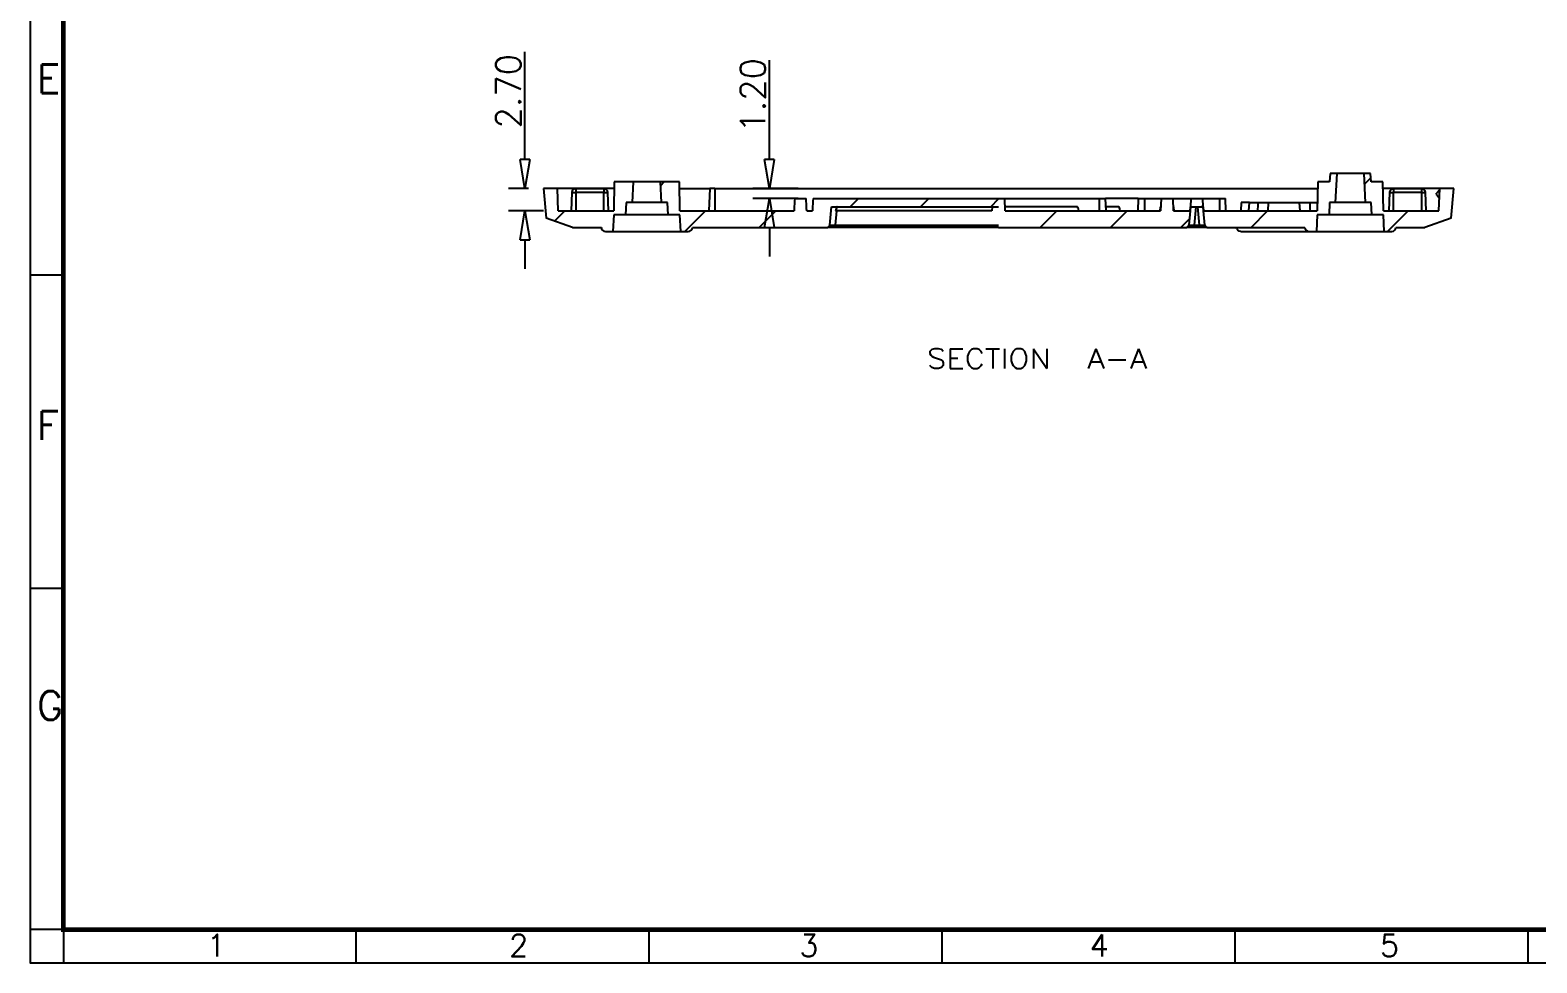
# Model space of a CAD drawing. Header units: millimetres. Extents: x 3683 to 5830, y 1279 to 1555.
# Drawn here: x 3683.4 to 3865.4, y 1278.6 to 1391.3 of the extents above; entities that cross this region are included whole.
import ezdxf

# ---------------------------------------------------------------- set-up
doc = ezdxf.new("R2010")
doc.units = ezdxf.units.MM
doc.header["$LTSCALE"] = 0.5
doc.linetypes.add('CENTER', pattern=[50.8, 31.75, -6.35, 6.35, -6.35])
doc.layers.add('1', color=7, linetype='Continuous', true_color=0xffffff)
doc.layers.add('112', color=7, linetype='Continuous', true_color=0xffffff)
doc.layers.add('A1_KUANG', color=7, linetype='Continuous')
doc.layers.add('A4_KUANG', color=7, linetype='Continuous')
doc.layers.add('dim', color=82, linetype='Continuous', lineweight=9)
doc.styles.add('blockfont', font='simplex.shx', dxfattribs={"bigfont": 'bigfont'})
doc.styles.get("Standard").update_dxf_attribs({"font": 'txt', "bigfont": 'gbcbig.shx'})
doc.dimstyles.new('VT-3.00', dxfattribs={"dimtxt": 3, "dimasz": 3.5, "dimexe": 2, "dimexo": 1.8, "dimgap": 0.5, "dimtad": 1, "dimzin": 0, "dimdsep": 46, "dimtxsty": 'Standard', "dimblk": 'CLOSEDBLANK', "dimcen": 0.3, "dimclrd": 1, "dimclre": 1, "dimclrt": 7, "dimadec": 1, "dimazin": 0, "dimtfac": 1, "dimtofl": 0, "dimtmove": 0, "dimatfit": 3, "dimldrblk": 'CLOSEDBLANK', "dimfxl": 0, "dimtolj": 1, "dimtzin": 0, "dimarcsym": 0})

# ---------------------------------------------------------------- blocks, each defined once
blk = doc.blocks.new('A$C3291225B')
at = {"layer": 'A4_KUANG'}
for p, q in [((2.87, 194.15), (2.87, 0)), ((2.87, 59.24), (0, 59.24)), ((2.87, 32.25), (0, 32.25)), ((2.87, 2.87), (0, 2.87)), ((2.87, 2.87), (258, 2.87)), ((28.09, 0), (28.09, 2.87)), ((53.32, 0), (53.32, 2.87)), ((78.54, 0), (78.54, 2.87)), ((103.77, 0), (103.77, 2.87)), ((129, 0), (129, 2.87))]:
    blk.add_line(p, q, dxfattribs=at)
at = {"layer": 'A4_KUANG', "color": 8}
blk.add_lwpolyline([(258, 0), (258, 197.01), (0, 197.01), (0, 0)], close=True, dxfattribs=at)
at = {"layer": 'A4_KUANG', "const_width": 0.4}
blk.add_lwpolyline([(2.87, 2.87), (2.87, 194.15), (255.13, 194.15), (255.14, 2.87), (2.87, 2.87)], dxfattribs=at)
at = {"layer": 'A4_KUANG'}
for s, height, p in [('E', 2.48, (0.59, 74.89)), ('F', 2.48, (0.59, 45.04)), ('G', 2.48, (0.59, 20.93)), ('1', 1.91, (15.22, 0.54)), ('2', 1.91, (41.25, 0.54)), ('3', 1.91, (66.25, 0.54)), ('4', 1.91, (91.25, 0.54)), ('5', 1.91, (116.25, 0.54))]:
    blk.add_text(s, height=height, dxfattribs=at).set_placement(p)
blk = doc.blocks.new('_ClosedBlank')
at = {"color": 0, "linetype": 'ByBlock', "lineweight": -2}
for p, q in [((-1, 0.167), (0, 0)), ((-1, 0.167), (-1, -0.167)), ((0, 0), (-1, -0.167))]:
    blk.add_line(p, q, dxfattribs=at)
blk = doc.blocks.new('*D40')
at = {"layer": 'Defpoints', "color": 0, "linetype": 'CENTER'}
for p in [(8243.46, 2964.78), (8248.74, 2964.78), (8248.74, 2963.58)]:
    blk.add_point(p, dxfattribs=at)
at = {"layer": 'dim', "color": 1, "linetype": 'CENTER', "lineweight": -2}
for p, q in [((8243.46, 2968.28), (8243.46, 2980.28)), ((8246.94, 2964.78), (8241.46, 2964.78)), ((8246.94, 2963.58), (8241.46, 2963.58)), ((8243.46, 2960.08), (8243.46, 2956.58))]:
    blk.add_line(p, q, dxfattribs=at)
at = {"layer": 'dim', "color": 1, "linetype": 'CENTER', "lineweight": -2, "xscale": 3.5, "yscale": 3.5, "zscale": 3.5}
for p, rotation in [((8243.46, 2964.78), 270), ((8243.46, 2963.58), 90)]:
    blk.add_blockref('_ClosedBlank', p, dxfattribs=dict(at, rotation=rotation))
at = {"layer": 'dim', "color": 7, "linetype": 'CENTER', "insert": (8241.46, 2976.03), "char_height": 3, "attachment_point": 5, "rotation": 90}
blk.add_mtext('\\A1;1.20', dxfattribs=at)
blk = doc.blocks.new('*D41')
at = {"layer": 'Defpoints', "color": 0, "linetype": 'CENTER'}
for p in [(8213.93, 2964.78), (8216.16, 2964.78), (8217.96, 2962.08)]:
    blk.add_point(p, dxfattribs=at)
at = {"layer": 'dim', "color": 1, "linetype": 'CENTER', "lineweight": -2}
for p, q in [((8213.93, 2968.28), (8213.93, 2981.28)), ((8214.36, 2964.78), (8211.93, 2964.78)), ((8216.16, 2962.08), (8211.93, 2962.08)), ((8213.93, 2958.58), (8213.93, 2955.08))]:
    blk.add_line(p, q, dxfattribs=at)
at = {"layer": 'dim', "color": 1, "linetype": 'CENTER', "lineweight": -2, "xscale": 3.5, "yscale": 3.5, "zscale": 3.5}
for p, rotation in [((8213.93, 2964.78), 270), ((8213.93, 2962.08), 90)]:
    blk.add_blockref('_ClosedBlank', p, dxfattribs=dict(at, rotation=rotation))
at = {"layer": 'dim', "color": 7, "linetype": 'CENTER', "insert": (8211.93, 2976.53), "char_height": 3, "attachment_point": 5, "rotation": 90}
blk.add_mtext('\\A1;2.70', dxfattribs=at)

msp = doc.modelspace()

# ---------------------------------------------------------------- linework, layer by layer
at = {"color": 2}
for p, q in [((3759.573, 1372.525), (3760, 1372.952)), ((3844.617, 1372.674), (3845.375, 1373.432)), ((3782.465, 1369.952), (3783.466, 1370.952)), ((3790.955, 1369.952), (3791.956, 1370.952)), ((3799.444, 1369.952), (3800.4, 1370.907)), ((3800.4, 1370.907), (3800.445, 1370.952)), ((3746.745, 1368.191), (3748.007, 1369.452)), ((3762.483, 1366.952), (3764.986, 1369.452)), ((3771.473, 1367.452), (3773.475, 1369.452)), ((3805.431, 1367.452), (3807.433, 1369.452)), ((3813.921, 1367.452), (3815.923, 1369.452)), ((3824.913, 1369.952), (3825.114, 1370.152)), ((3830.9, 1367.452), (3832.902, 1369.452)), ((3847.378, 1366.952), (3849.881, 1369.452)), ((3822.41, 1367.452), (3823.449, 1368.489))]:
    msp.add_line(p, q, dxfattribs=at)
at = {"layer": '112', "color": 7}
for p, q in [((3753.962, 1372.952), (3753.9, 1369.452)), ((3756.25, 1372.952), (3753.962, 1372.952)), ((3756.25, 1372.952), (3756.119, 1370.452)), ((3759.55, 1372.952), (3756.25, 1372.952)), ((3761.839, 1372.952), (3759.55, 1372.952)), ((3759.681, 1370.452), (3759.55, 1372.952)), ((3761.9, 1369.452), (3761.839, 1372.952)), ((3838.962, 1372.952), (3838.9, 1369.452)), ((3840.4, 1372.952), (3838.962, 1372.952)), ((3840.453, 1373.952), (3840.4, 1372.952)), ((3841.251, 1373.952), (3840.453, 1373.952)), ((3841.251, 1373.952), (3841.067, 1370.452)), ((3844.55, 1373.952), (3841.251, 1373.952)), ((3845.348, 1373.952), (3844.55, 1373.952)), ((3844.734, 1370.452), (3844.55, 1373.952)), ((3845.4, 1372.952), (3845.348, 1373.952)), ((3846.839, 1372.952), (3845.4, 1372.952)), ((3846.9, 1369.452), (3846.839, 1372.952)), ((3747.106, 1372.152), (3745.4, 1372.152)), ((3745.4, 1372.152), (3745.716, 1368.544)), ((3747.2, 1369.452), (3747.106, 1372.152)), ((3753.948, 1372.152), (3747.106, 1372.152)), ((3748.831, 1371.668), (3748.753, 1369.452)), ((3748.831, 1371.668), (3749.3, 1371.668)), ((3749.3, 1372.122), (3749.3, 1371.662)), ((3752.7, 1372.122), (3749.3, 1372.122)), ((3752.7, 1371.668), (3749.3, 1371.668)), ((3749.3, 1371.662), (3749.3, 1369.452)), ((3752.7, 1372.122), (3752.7, 1371.662)), ((3752.7, 1371.668), (3753.17, 1371.668)), ((3752.7, 1369.452), (3752.7, 1371.662)), ((3753.248, 1369.452), (3753.17, 1371.668)), ((3761.853, 1372.152), (3765.495, 1372.152)), ((3765.495, 1372.152), (3765.4, 1369.452)), ((3766.1, 1372.152), (3765.495, 1372.152)), ((3766.1, 1372.152), (3766.1, 1369.452)), ((3766.1, 1372.152), (3838.948, 1372.152)), ((3775.766, 1370.952), (3777.135, 1370.952)), ((3777.981, 1370.952), (3800.4, 1370.952)), ((3800.4, 1370.952), (3801.148, 1370.952)), ((3801.2, 1369.452), (3801.148, 1370.952)), ((3801.148, 1370.952), (3812.6, 1370.952)), ((3812.6, 1369.452), (3812.6, 1370.952)), ((3812.6, 1370.952), (3813.322, 1370.952)), ((3813.4, 1369.452), (3813.322, 1370.952)), ((3817.281, 1370.952), (3813.322, 1370.952)), ((3817.281, 1370.952), (3817.229, 1369.452)), ((3817.281, 1370.952), (3818.029, 1370.952)), ((3818.029, 1370.952), (3818.029, 1369.452)), ((3818.029, 1370.952), (3820.029, 1370.952)), ((3820.029, 1370.952), (3819.95, 1369.452)), ((3820.029, 1370.952), (3821.472, 1370.952)), ((3821.55, 1369.452), (3821.472, 1370.952)), ((3821.472, 1370.952), (3823.629, 1370.952)), ((3823.629, 1370.952), (3823.577, 1369.952)), ((3823.629, 1370.952), (3825.072, 1370.952)), ((3825.124, 1369.952), (3825.072, 1370.952)), ((3825.072, 1370.952), (3827.072, 1370.952)), ((3827.072, 1370.952), (3827.072, 1369.452)), ((3827.072, 1370.952), (3827.819, 1370.952)), ((3827.872, 1369.452), (3827.819, 1370.952)), ((3853.695, 1372.152), (3846.853, 1372.152)), ((3847.631, 1371.668), (3847.553, 1369.452)), ((3847.631, 1371.668), (3848.1, 1371.668)), ((3851.5, 1372.122), (3848.1, 1372.122)), ((3848.1, 1372.122), (3848.1, 1371.662)), ((3851.5, 1371.668), (3848.1, 1371.668)), ((3848.1, 1369.452), (3848.1, 1371.662)), ((3851.5, 1372.122), (3851.5, 1371.662)), ((3851.5, 1371.668), (3851.97, 1371.668)), ((3851.5, 1371.662), (3851.5, 1369.452)), ((3852.048, 1369.452), (3851.97, 1371.668)), ((3853.689, 1371.99), (3853.3, 1371.602)), ((3853.3, 1371.52), (3853.3, 1371.602)), ((3853.413, 1371.242), (3853.654, 1370.992)), ((3853.6, 1369.452), (3853.695, 1372.152)), ((3855.4, 1372.152), (3853.695, 1372.152)), ((3855.085, 1368.544), (3855.4, 1372.152)), ((3747.2, 1369.452), (3753.9, 1369.452)), ((3755.4, 1370.452), (3755.322, 1368.952)), ((3756.119, 1370.452), (3755.4, 1370.452)), ((3759.681, 1370.452), (3756.119, 1370.452)), ((3760.4, 1370.452), (3759.681, 1370.452)), ((3760.479, 1368.952), (3760.4, 1370.452)), ((3761.9, 1369.452), (3775.684, 1369.452)), ((3777.217, 1369.452), (3777.902, 1369.452)), ((3780.006, 1367.726), (3780.2, 1369.952)), ((3780.2, 1369.952), (3800.4, 1369.952)), ((3780.698, 1369.452), (3780.854, 1369.452)), ((3780.703, 1367.726), (3780.854, 1369.452)), ((3799.6, 1369.452), (3780.854, 1369.452)), ((3799.618, 1369.952), (3799.6, 1369.452)), ((3809.903, 1369.952), (3801.183, 1369.952)), ((3801.2, 1369.452), (3819.95, 1369.452)), ((3814.903, 1369.952), (3813.374, 1369.952)), ((3819.933, 1369.452), (3819.977, 1369.952)), ((3821.524, 1369.952), (3821.568, 1369.452)), ((3821.55, 1369.452), (3823.533, 1369.452)), ((3823.533, 1369.452), (3823.382, 1367.726)), ((3823.533, 1369.452), (3823.577, 1369.952)), ((3823.577, 1369.952), (3823.55, 1369.452)), ((3823.577, 1369.952), (3825.124, 1369.952)), ((3824.079, 1367.726), (3824.274, 1369.952)), ((3824.427, 1369.952), (3824.622, 1367.726)), ((3825.124, 1369.952), (3825.168, 1369.452)), ((3825.15, 1369.452), (3825.124, 1369.952)), ((3825.319, 1367.726), (3825.168, 1369.452)), ((3825.168, 1369.452), (3838.9, 1369.452)), ((3829.703, 1370.452), (3829.65, 1369.452)), ((3830.701, 1370.452), (3829.703, 1370.452)), ((3830.649, 1369.452), (3830.701, 1370.452)), ((3830.701, 1370.452), (3831.756, 1370.452)), ((3831.756, 1370.452), (3833.029, 1370.452)), ((3832.977, 1369.452), (3833.029, 1370.452)), ((3833.029, 1370.452), (3836.772, 1370.452)), ((3836.824, 1369.452), (3836.772, 1370.452)), ((3836.772, 1370.452), (3838.045, 1370.452)), ((3838.045, 1370.452), (3838.918, 1370.452)), ((3840.4, 1370.452), (3840.322, 1368.952)), ((3841.067, 1370.452), (3840.4, 1370.452)), ((3844.734, 1370.452), (3841.067, 1370.452)), ((3845.4, 1370.452), (3844.734, 1370.452)), ((3845.479, 1368.952), (3845.4, 1370.452)), ((3846.9, 1369.452), (3853.6, 1369.452)), ((3748.9, 1367.452), (3745.716, 1368.544)), ((3748.9, 1367.452), (3752.4, 1367.452)), ((3753.9, 1368.952), (3753.796, 1366.952)), ((3755.322, 1368.952), (3753.9, 1368.952)), ((3760.479, 1368.952), (3755.322, 1368.952)), ((3761.9, 1368.952), (3760.479, 1368.952)), ((3762.005, 1366.952), (3761.9, 1368.952)), ((3763.4, 1367.452), (3779.707, 1367.452)), ((3780.703, 1367.452), (3779.707, 1367.452)), ((3780.703, 1367.452), (3780.703, 1367.726)), ((3780.703, 1367.726), (3800.4, 1367.726)), ((3800.4, 1367.452), (3780.703, 1367.452)), ((3800.4, 1367.452), (3823.083, 1367.452)), ((3824.079, 1367.452), (3823.083, 1367.452)), ((3824.079, 1367.452), (3824.079, 1367.726)), ((3824.079, 1367.726), (3824.622, 1367.726)), ((3824.622, 1367.452), (3824.079, 1367.452)), ((3824.622, 1367.452), (3824.622, 1367.726)), ((3825.618, 1367.452), (3824.622, 1367.452)), ((3825.618, 1367.452), (3837.4, 1367.452)), ((3838.9, 1368.952), (3838.796, 1366.952)), ((3840.322, 1368.952), (3838.9, 1368.952)), ((3845.479, 1368.952), (3840.322, 1368.952)), ((3846.9, 1368.952), (3845.479, 1368.952)), ((3847.005, 1366.952), (3846.9, 1368.952)), ((3848.4, 1367.452), (3851.9, 1367.452)), ((3855.085, 1368.544), (3851.9, 1367.452)), ((3752.9, 1366.952), (3753.796, 1366.952)), ((3753.796, 1366.952), (3762.005, 1366.952)), ((3762.005, 1366.952), (3762.9, 1366.952)), ((3829.65, 1366.952), (3837.9, 1366.952)), ((3837.9, 1366.952), (3838.796, 1366.952)), ((3838.796, 1366.952), (3847.005, 1366.952)), ((3847.005, 1366.952), (3847.9, 1366.952))]:
    msp.add_line(p, q, dxfattribs=at)
for centre, radius, start, end in [((3749.3, 1371.652), 0.47, 90, 178), ((3752.7, 1371.652), 0.47, 2, 90), ((3848.1, 1371.652), 0.47, 90, 178), ((3851.5, 1371.652), 0.47, 2, 90), ((3853.7, 1371.52), 0.4, 180, 224), ((3752.9, 1367.452), 0.5, 180, 270), ((3762.9, 1367.452), 0.5, 270, 0), ((3779.707, 1367.752), 0.3, 270, 355), ((3823.083, 1367.752), 0.3, 270, 355), ((3825.618, 1367.752), 0.3, 185, 270), ((3837.9, 1367.452), 0.5, 180, 270), ((3847.9, 1367.452), 0.5, 270, 0)]:
    msp.add_arc(centre, radius, start, end, dxfattribs=at)
at = {"layer": '112', "color": 7, "extrusion": (0, 0, -1)}
msp.add_arc((-3829.65, 1367.452), 0.5, 270, 0, dxfattribs=at)
at = {"layer": '112', "color": 7}
for centre, major_axis, ratio, start_param, end_param in [((3779.151, 1349.922), (1.749, 20.03), 0.0348147, 0.0030403, 0.2269464), ((3811.65, 1349.922), (-1.749, 20.03), 0.0348147, 6.0562389, 6.280145), ((3816.65, 1349.922), (-1.749, 20.03), 0.0348147, 6.0562389, 6.280145), ((3780.711, 1367.752), (0.705, 0.026), 0.0366383, 3.1370072, 4.7002074), ((3824.087, 1367.752), (0.705, 0.026), 0.0366383, 3.1370072, 4.7002074), ((3824.614, 1367.752), (-0.705, 0.026), 0.0366383, 1.5829779, 3.1461781)]:
    msp.add_ellipse(centre, major_axis=major_axis, ratio=ratio, start_param=start_param, end_param=end_param, dxfattribs=at)
for points, knots in [([(3775.766, 1370.952), (3775.742, 1370.517), (3775.718, 1370.083), (3775.694, 1369.648), (3775.691, 1369.583), (3775.687, 1369.517), (3775.684, 1369.452)], [0, 0, 0, 0, 0.869176, 0.869176, 0.869176, 1, 1, 1, 1]), ([(3777.217, 1369.452), (3777.214, 1369.517), (3777.21, 1369.583), (3777.206, 1369.648), (3777.183, 1370.083), (3777.159, 1370.517), (3777.135, 1370.952)], [0, 0, 0, 0, 0.130824, 0.130824, 0.130824, 1, 1, 1, 1]), ([(3777.981, 1370.952), (3777.958, 1370.518), (3777.935, 1370.083), (3777.912, 1369.649), (3777.909, 1369.583), (3777.905, 1369.518), (3777.902, 1369.452)], [0, 0, 0, 0, 0.8684068, 0.8684068, 0.8684068, 1, 1, 1, 1])]:
    msp.add_open_spline(points, degree=3, knots=knots, dxfattribs=at)
for points in [[(3831.73, 1369.452), (3831.738, 1369.785), (3831.747, 1370.118), (3831.756, 1370.452)], [(3838.071, 1369.452), (3838.063, 1369.785), (3838.054, 1370.118), (3838.045, 1370.452)]]:
    msp.add_open_spline(points, degree=3, dxfattribs=at)

# ---------------------------------------------------------------- block references
at = {"layer": 'A1_KUANG', "color": 1, "lineweight": 0, "xscale": 1.403050184557287, "yscale": 1.403050184557515, "zscale": 1.403050184556499}
msp.add_blockref('A$C3291225B', (3683.383, 1278.573), dxfattribs=at)

# ---------------------------------------------------------------- texts
at = {"layer": '1', "color": 7, "style": 'blockfont', "width": 1.147}
for s, height, p in [('SECTION ', 2.3813, (3791.73, 1350.41)), ('A-A', 2.38, (3811.109, 1350.41))]:
    msp.add_text(s, height=height, dxfattribs=at).set_placement(p)

# ---------------------------------------------------------------- dimensions: what is measured, and where the dimension line sits
at = {"layer": 'dim', "linetype": 'CENTER'}
dim = msp.add_linear_dim(base=(3743.172, 1372.152), p1=(3747.2, 1369.452), p2=(3745.4, 1372.152), angle=90, dimstyle='VT-3.00', dxfattribs=at)
dim.commit()
dim.dimension.update_dxf_attribs({"geometry": '*D41', "text_midpoint": (3741.172, 1383.902), "insert": (-4470.759, -1592.63)})
dim = msp.add_linear_dim(base=(3772.699, 1372.152), p1=(3777.981, 1370.952), p2=(3777.981, 1372.152), angle=90, dimstyle='VT-3.00', dxfattribs=at)
dim.commit()
dim.dimension.update_dxf_attribs({"geometry": '*D40', "text_midpoint": (3772.699, 1383.402), "dimtype": 128, "insert": (-4470.759, -1592.63)})

doc.saveas('drawing.dxf')
